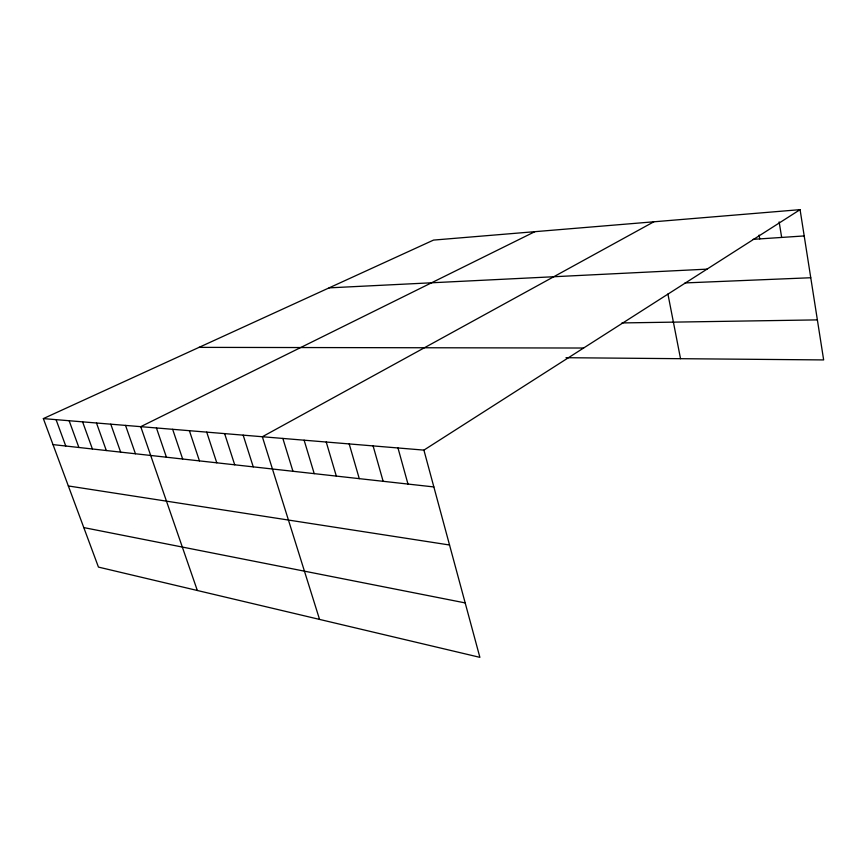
<?xml version="1.0" encoding="UTF-8"?>
<svg xmlns="http://www.w3.org/2000/svg" width="867" height="867" viewBox="0 0 867 867"><rect width="100%" height="100%" fill="white"/><g stroke="black" fill="none" stroke-linecap="round" stroke-linejoin="round"><path stroke-width="1.3" d="M423.909 450.114L479.885 657.349L98.448 567.094L43.35 418.598L423.909 450.114L800.078 209.651L823.65 359.924L565.999 357.703M653.837 221.8L262.343 436.74L319.555 619.406M534.885 231.673L140.747 426.662L197.329 590.492M43.35 418.598L433.511 240.094L800.078 209.651M753.087 239.346L804.197 235.932M329.081 287.866L706.995 269.149M685.028 282.924L810.753 277.743M621.964 322.936L817.375 319.89M199.009 347.374L583.621 348.025M53.006 444.608L433.858 486.94M68.341 485.953L449.54 545.007M83.796 527.591L465.178 602.912M56.062 419.65L65.762 446.028M69.143 420.733L78.886 447.48M82.603 421.85L92.401 448.987M96.486 422.998L106.316 450.537M110.781 424.18L120.654 452.13M125.531 425.404L135.436 453.766M156.439 427.962L166.421 457.212M172.652 429.306L182.666 459.022M189.396 430.693L199.443 460.886M206.714 432.124L216.772 462.805M224.618 433.608L234.708 464.799M243.161 435.147L253.251 466.858M282.848 438.431L292.948 471.28M304.122 440.198L314.222 473.642M326.23 442.029L336.32 476.091M349.195 443.926L359.274 478.649M373.103 445.909L383.138 481.304M397.986 447.968L407.978 484.057M667.915 294.011L680.53 358.689M759.102 235.076L759.752 238.902M779.14 221.898L781.666 237.439"/></g></svg>
